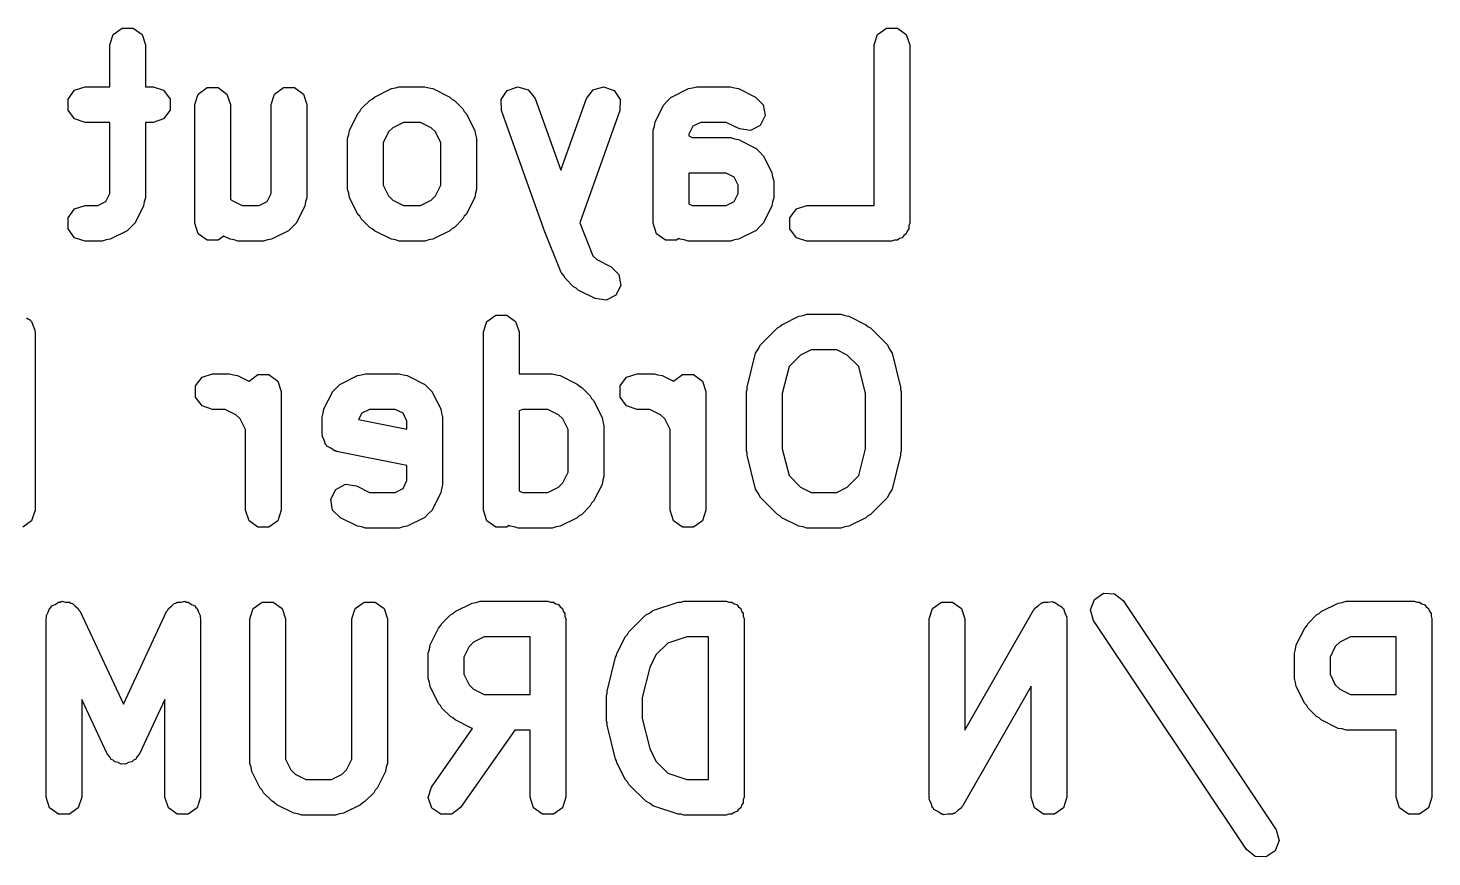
# Model space of a CAD drawing. Extents: x 69.1 to 85.2, y -176.3 to -166.8.
# Drawn here: x 77.37 to 85.24, y -176.26 to -171.61 of the extents above; entities that cross this region are included whole.
import ezdxf

# ---------------------------------------------------------------- set-up
doc = ezdxf.new("R2010")
doc.units = 0
doc.layers.add('BLACK', color=7, linetype='CONTINUOUS')

msp = doc.modelspace()

# ---------------------------------------------------------------- linework, layer by layer
at = {"layer": 'BLACK', "linetype": 'CONTINUOUS'}
for p, q in [((77.8494, -171.649), (77.8994, -171.612)), ((77.8994, -171.612), (77.9612, -171.612)), ((77.9612, -171.612), (78.0112, -171.649)), ((82.1351, -171.649), (82.1851, -171.612)), ((82.1851, -171.612), (82.2469, -171.612)), ((82.2469, -171.612), (82.2969, -171.649)), ((77.8303, -171.707), (77.8494, -171.649)), ((78.0112, -171.649), (78.0303, -171.707)), ((82.116, -171.707), (82.1351, -171.649)), ((82.2969, -171.649), (82.316, -171.707)), ((77.8303, -171.941), (77.8303, -171.707)), ((78.0303, -171.707), (78.0303, -171.941)), ((82.116, -172.607), (82.116, -171.707)), ((82.316, -171.707), (82.316, -172.707)), ((77.5971, -172.01), (77.6334, -171.96)), ((77.5971, -172.072), (77.5971, -172.01)), ((77.6334, -171.96), (77.6922, -171.941)), ((77.6922, -171.941), (77.8303, -171.941)), ((78.0303, -171.941), (78.0731, -171.941)), ((78.0731, -171.941), (78.1319, -171.96)), ((78.1319, -171.96), (78.1682, -172.01)), ((78.1682, -172.01), (78.1682, -172.072)), ((78.3065, -172.041), (78.3256, -171.982)), ((78.3256, -171.982), (78.3756, -171.946)), ((78.3756, -171.946), (78.4374, -171.946)), ((78.4374, -171.946), (78.4874, -171.982)), ((78.4874, -171.982), (78.5065, -172.041)), ((78.735, -172.041), (78.7541, -171.982)), ((78.7541, -171.982), (78.8041, -171.946)), ((78.8041, -171.946), (78.8659, -171.946)), ((78.8659, -171.946), (78.9159, -171.982)), ((78.9159, -171.982), (78.935, -172.041)), ((79.2881, -172.018), (79.3026, -172.01)), ((79.3026, -172.01), (79.3141, -171.999)), ((79.3141, -171.999), (79.4094, -171.951)), ((79.4094, -171.951), (79.4322, -171.948)), ((79.4322, -171.948), (79.4541, -171.941)), ((79.4541, -171.941), (79.597, -171.941)), ((79.597, -171.941), (79.6189, -171.948)), ((79.6189, -171.948), (79.6417, -171.951)), ((79.6417, -171.951), (79.7369, -171.999)), ((79.7369, -171.999), (79.7485, -172.01)), ((79.7485, -172.01), (79.7629, -172.018)), ((80.0248, -172.013), (80.0597, -171.962)), ((80.0597, -171.962), (80.1179, -171.941)), ((80.1179, -171.941), (80.1772, -171.958)), ((80.1772, -171.958), (80.2149, -172.007)), ((80.2149, -172.007), (80.3589, -172.41)), ((80.3589, -172.41), (80.5028, -172.007)), ((80.5028, -172.007), (80.5405, -171.958)), ((80.5405, -171.958), (80.5998, -171.941)), ((80.5998, -171.941), (80.658, -171.962)), ((80.658, -171.962), (80.6929, -172.013)), ((80.9583, -172.021), (80.9794, -172)), ((80.9794, -172), (80.9802, -171.999)), ((80.9802, -171.999), (80.9808, -171.999)), ((80.9808, -171.999), (81.076, -171.951)), ((81.076, -171.951), (81.0988, -171.948)), ((81.0988, -171.948), (81.1208, -171.941)), ((81.1208, -171.941), (81.3112, -171.941)), ((81.3112, -171.941), (81.3332, -171.948)), ((81.3332, -171.948), (81.356, -171.951)), ((81.356, -171.951), (81.4512, -171.999)), ((81.4512, -171.999), (81.4952, -172.042)), ((77.6334, -172.122), (77.5971, -172.072)), ((78.1682, -172.072), (78.1319, -172.122)), ((78.3065, -172.707), (78.3065, -172.041)), ((78.5065, -172.041), (78.5065, -172.571)), ((78.735, -172.541), (78.735, -172.041)), ((78.935, -172.041), (78.935, -172.565)), ((79.2218, -172.091), (79.2332, -172.08)), ((79.2332, -172.08), (79.2405, -172.065)), ((79.2405, -172.065), (79.2881, -172.018)), ((79.7629, -172.018), (79.8105, -172.065)), ((79.8105, -172.065), (79.8179, -172.08)), ((79.8179, -172.08), (79.8293, -172.091)), ((80.0266, -172.074), (80.0248, -172.013)), ((80.2647, -172.741), (80.0266, -172.074)), ((80.6911, -172.074), (80.4658, -172.705)), ((80.6929, -172.013), (80.6911, -172.074)), ((80.8885, -172.139), (80.9361, -172.044)), ((80.9361, -172.044), (80.9366, -172.043)), ((80.9366, -172.043), (80.9368, -172.042)), ((80.9368, -172.042), (80.9583, -172.021)), ((81.4952, -172.042), (81.5054, -172.103)), ((77.6922, -172.141), (77.6334, -172.122)), ((77.8303, -172.141), (77.6922, -172.141)), ((77.8303, -172.541), (77.8303, -172.141)), ((78.0731, -172.141), (78.0303, -172.141)), ((78.0303, -172.141), (78.0303, -172.565)), ((78.1319, -172.122), (78.0731, -172.141)), ((79.1742, -172.186), (79.2218, -172.091)), ((79.4777, -172.141), (79.4181, -172.171)), ((79.5733, -172.141), (79.4777, -172.141)), ((79.633, -172.171), (79.5733, -172.141)), ((79.8293, -172.091), (79.8769, -172.186)), ((80.8779, -172.184), (80.885, -172.162)), ((80.885, -172.162), (80.8885, -172.139)), ((81.1001, -172.163), (81.0779, -172.207)), ((81.1444, -172.141), (81.1001, -172.163)), ((81.2876, -172.141), (81.1444, -172.141)), ((81.3618, -172.178), (81.2876, -172.141)), ((81.4777, -172.159), (81.4229, -172.187)), ((81.5054, -172.103), (81.4777, -172.159)), ((79.1636, -172.231), (79.1707, -172.209)), ((79.1636, -172.517), (79.1636, -172.231)), ((79.1707, -172.209), (79.1742, -172.186)), ((79.3934, -172.195), (79.3636, -172.255)), ((79.4181, -172.171), (79.3934, -172.195)), ((79.6576, -172.195), (79.633, -172.171)), ((79.6874, -172.255), (79.6576, -172.195)), ((79.8769, -172.186), (79.8803, -172.209)), ((79.8803, -172.209), (79.8874, -172.231)), ((79.8874, -172.231), (79.8874, -172.517)), ((80.8779, -172.707), (80.8779, -172.184)), ((81.0779, -172.207), (81.0779, -172.217)), ((81.0779, -172.217), (81.0967, -172.226)), ((81.0967, -172.226), (81.3112, -172.226)), ((81.3112, -172.226), (81.3332, -172.234)), ((81.3332, -172.234), (81.356, -172.237)), ((81.356, -172.237), (81.4512, -172.285)), ((81.4229, -172.187), (81.3618, -172.178)), ((79.3636, -172.255), (79.3636, -172.493)), ((79.6874, -172.493), (79.6874, -172.255)), ((81.4512, -172.285), (81.4518, -172.285)), ((81.4518, -172.285), (81.4526, -172.285)), ((81.4526, -172.285), (81.4737, -172.307)), ((81.4737, -172.307), (81.4952, -172.328)), ((81.4952, -172.328), (81.4954, -172.329)), ((81.4954, -172.329), (81.4959, -172.329)), ((81.4959, -172.329), (81.5435, -172.425)), ((81.0779, -172.426), (81.0779, -172.598)), ((81.2876, -172.426), (81.0779, -172.426)), ((81.3319, -172.449), (81.2876, -172.426)), ((81.3541, -172.493), (81.3319, -172.449)), ((81.5435, -172.425), (81.547, -172.447)), ((81.547, -172.447), (81.5541, -172.469)), ((81.5541, -172.469), (81.5541, -172.565)), ((77.8081, -172.585), (77.8303, -172.541)), ((78.7129, -172.585), (78.735, -172.541)), ((79.1707, -172.539), (79.1636, -172.517)), ((79.1742, -172.562), (79.1707, -172.539)), ((79.2218, -172.657), (79.1742, -172.562)), ((79.3636, -172.493), (79.3934, -172.553)), ((79.3934, -172.553), (79.4181, -172.578)), ((79.633, -172.578), (79.6576, -172.553)), ((79.6576, -172.553), (79.6874, -172.493)), ((79.8769, -172.562), (79.8293, -172.657)), ((79.8803, -172.539), (79.8769, -172.562)), ((79.8874, -172.517), (79.8803, -172.539)), ((81.3319, -172.585), (81.3541, -172.541)), ((81.3541, -172.541), (81.3541, -172.493)), ((77.5971, -172.676), (77.6334, -172.626)), ((77.6334, -172.626), (77.6922, -172.607)), ((77.6922, -172.607), (77.7638, -172.607)), ((77.7638, -172.607), (77.8081, -172.585)), ((78.0197, -172.609), (77.9721, -172.704)), ((78.0232, -172.586), (78.0197, -172.609)), ((78.0303, -172.565), (78.0232, -172.586)), ((78.5065, -172.571), (78.5133, -172.578)), ((78.5133, -172.578), (78.5729, -172.607)), ((78.5729, -172.607), (78.6686, -172.607)), ((78.6686, -172.607), (78.7129, -172.585)), ((78.9245, -172.609), (78.8769, -172.704)), ((78.9279, -172.586), (78.9245, -172.609)), ((78.935, -172.565), (78.9279, -172.586)), ((79.4181, -172.578), (79.4777, -172.607)), ((79.4777, -172.607), (79.5733, -172.607)), ((79.5733, -172.607), (79.633, -172.578)), ((81.0779, -172.598), (81.0967, -172.607)), ((81.0967, -172.607), (81.2876, -172.607)), ((81.2876, -172.607), (81.3319, -172.585)), ((81.5435, -172.609), (81.4959, -172.704)), ((81.547, -172.586), (81.5435, -172.609)), ((81.5541, -172.565), (81.547, -172.586)), ((81.6447, -172.676), (81.681, -172.626)), ((81.681, -172.626), (81.7398, -172.607)), ((81.7398, -172.607), (82.116, -172.607)), ((77.5971, -172.738), (77.5971, -172.676)), ((77.9714, -172.706), (77.9499, -172.727)), ((77.9716, -172.705), (77.9714, -172.706)), ((77.9721, -172.704), (77.9716, -172.705)), ((78.3256, -172.766), (78.3065, -172.707)), ((78.8762, -172.706), (78.8547, -172.727)), ((78.8763, -172.705), (78.8762, -172.706)), ((78.8769, -172.704), (78.8763, -172.705)), ((79.2332, -172.668), (79.2218, -172.657)), ((79.2405, -172.683), (79.2332, -172.668)), ((79.2881, -172.73), (79.2405, -172.683)), ((79.8105, -172.683), (79.7629, -172.73)), ((79.8179, -172.668), (79.8105, -172.683)), ((79.8293, -172.657), (79.8179, -172.668)), ((80.4658, -172.705), (80.5393, -172.889)), ((80.897, -172.766), (80.8779, -172.707)), ((81.4952, -172.706), (81.4737, -172.727)), ((81.4954, -172.705), (81.4952, -172.706)), ((81.4959, -172.704), (81.4954, -172.705)), ((81.6447, -172.738), (81.6447, -172.676)), ((82.316, -172.707), (82.3111, -172.722)), ((77.6334, -172.788), (77.5971, -172.738)), ((77.6922, -172.807), (77.6334, -172.788)), ((77.8321, -172.797), (77.8094, -172.8)), ((77.9274, -172.749), (77.8321, -172.797)), ((77.928, -172.749), (77.9274, -172.749)), ((77.9287, -172.749), (77.928, -172.749)), ((77.9499, -172.727), (77.9287, -172.749)), ((78.3756, -172.802), (78.3256, -172.766)), ((78.4694, -172.779), (78.4374, -172.802)), ((78.5046, -172.797), (78.4694, -172.779)), ((78.5274, -172.8), (78.5046, -172.797)), ((78.7369, -172.797), (78.7141, -172.8)), ((78.8321, -172.749), (78.7369, -172.797)), ((78.8327, -172.749), (78.8321, -172.749)), ((78.8335, -172.749), (78.8327, -172.749)), ((78.8547, -172.727), (78.8335, -172.749)), ((79.3026, -172.738), (79.2881, -172.73)), ((79.3141, -172.749), (79.3026, -172.738)), ((79.4094, -172.797), (79.3141, -172.749)), ((79.4322, -172.8), (79.4094, -172.797)), ((79.6417, -172.797), (79.6189, -172.8)), ((79.7369, -172.749), (79.6417, -172.797)), ((79.7485, -172.738), (79.7369, -172.749)), ((79.7629, -172.73), (79.7485, -172.738)), ((80.2659, -172.743), (80.2647, -172.741)), ((80.266, -172.745), (80.2659, -172.743)), ((80.3612, -172.983), (80.266, -172.745)), ((80.947, -172.802), (80.897, -172.766)), ((81.0214, -172.793), (81.0088, -172.802)), ((81.0284, -172.797), (81.0214, -172.793)), ((81.0512, -172.8), (81.0284, -172.797)), ((81.356, -172.797), (81.3332, -172.8)), ((81.4512, -172.749), (81.356, -172.797)), ((81.4518, -172.749), (81.4512, -172.749)), ((81.4526, -172.749), (81.4518, -172.749)), ((81.4737, -172.727), (81.4526, -172.749)), ((81.681, -172.788), (81.6447, -172.738)), ((81.7398, -172.807), (81.681, -172.788)), ((82.2597, -172.793), (82.2469, -172.802)), ((82.2748, -172.788), (82.2597, -172.793)), ((82.2841, -172.775), (82.2748, -172.788)), ((82.2969, -172.766), (82.2841, -172.775)), ((82.3018, -172.751), (82.2969, -172.766)), ((82.3111, -172.738), (82.3018, -172.751)), ((82.3111, -172.722), (82.3111, -172.738)), ((77.7874, -172.807), (77.6922, -172.807)), ((77.8094, -172.8), (77.7874, -172.807)), ((78.4374, -172.802), (78.3756, -172.802)), ((78.5493, -172.807), (78.5274, -172.8)), ((78.6922, -172.807), (78.5493, -172.807)), ((78.7141, -172.8), (78.6922, -172.807)), ((79.4541, -172.807), (79.4322, -172.8)), ((79.597, -172.807), (79.4541, -172.807)), ((79.6189, -172.8), (79.597, -172.807)), ((81.0088, -172.802), (80.947, -172.802)), ((81.0731, -172.807), (81.0512, -172.8)), ((81.3112, -172.807), (81.0731, -172.807)), ((81.3332, -172.8), (81.3112, -172.807)), ((82.216, -172.807), (81.7398, -172.807)), ((82.2311, -172.802), (82.216, -172.807)), ((82.2469, -172.802), (82.2311, -172.802)), ((80.5393, -172.889), (80.5609, -172.911)), ((80.5609, -172.911), (80.6417, -172.951)), ((80.6417, -172.951), (80.6857, -172.995)), ((80.3742, -172.998), (80.3612, -172.983)), ((80.3834, -173.016), (80.3742, -172.998)), ((80.431, -173.064), (80.3834, -173.016)), ((80.6857, -172.995), (80.6958, -173.056)), ((80.4454, -173.071), (80.431, -173.064)), ((80.457, -173.083), (80.4454, -173.071)), ((80.5522, -173.13), (80.457, -173.083)), ((80.6682, -173.111), (80.6133, -173.139)), ((80.6958, -173.056), (80.6682, -173.111)), ((80.6133, -173.139), (80.5522, -173.13)), ((77.3629, -173.237), (77.3853, -173.25)), ((77.3853, -173.25), (77.3876, -173.255)), ((77.3876, -173.255), (77.3921, -173.259)), ((77.3921, -173.259), (77.4001, -173.283)), ((79.9255, -173.317), (79.9446, -173.259)), ((79.9446, -173.259), (79.9946, -173.222)), ((79.9946, -173.222), (80.0564, -173.222)), ((80.0564, -173.222), (80.1064, -173.259)), ((80.1064, -173.259), (80.1255, -173.317)), ((81.5998, -173.276), (81.6951, -173.228)), ((81.6951, -173.228), (81.7179, -173.225)), ((81.7179, -173.225), (81.7398, -173.217)), ((81.7398, -173.217), (81.9303, -173.217)), ((81.9303, -173.217), (81.9522, -173.225)), ((81.9522, -173.225), (81.975, -173.228)), ((81.975, -173.228), (82.0702, -173.276)), ((77.4001, -173.283), (77.4106, -173.306)), ((77.4106, -173.306), (77.4095, -173.312)), ((77.4095, -173.312), (77.4112, -173.317)), ((77.4112, -173.317), (77.4112, -174.317)), ((79.9255, -174.317), (79.9255, -173.317)), ((80.1255, -173.317), (80.1255, -173.551)), ((81.4786, -173.39), (81.5739, -173.294)), ((81.5739, -173.294), (81.5883, -173.287)), ((81.5883, -173.287), (81.5998, -173.276)), ((82.0702, -173.276), (82.0818, -173.287)), ((82.0818, -173.287), (82.0962, -173.294)), ((82.0962, -173.294), (82.1915, -173.39)), ((81.4523, -173.436), (81.4665, -173.413)), ((81.4665, -173.413), (81.4786, -173.39)), ((81.7634, -173.417), (81.7038, -173.447)), ((81.9067, -173.417), (81.7634, -173.417)), ((81.9663, -173.447), (81.9067, -173.417)), ((82.1915, -173.39), (82.2036, -173.413)), ((82.2036, -173.413), (82.2178, -173.436)), ((81.4047, -173.626), (81.4523, -173.436)), ((81.7038, -173.447), (81.6396, -173.511)), ((82.0305, -173.511), (81.9663, -173.447)), ((82.2178, -173.436), (82.2654, -173.626)), ((78.3114, -173.62), (78.3477, -173.57)), ((78.3477, -173.57), (78.4065, -173.551)), ((78.4065, -173.551), (78.5017, -173.551)), ((78.5017, -173.551), (78.5236, -173.558)), ((78.5236, -173.558), (78.5464, -173.561)), ((78.5464, -173.561), (78.6108, -173.593)), ((78.6113, -173.592), (78.6613, -173.556)), ((78.6613, -173.556), (78.7231, -173.556)), ((78.7231, -173.556), (78.7731, -173.592)), ((79.1237, -173.609), (79.2189, -173.561)), ((79.2189, -173.561), (79.2417, -173.558)), ((79.2417, -173.558), (79.2636, -173.551)), ((79.2636, -173.551), (79.4541, -173.551)), ((79.4541, -173.551), (79.476, -173.558)), ((79.476, -173.558), (79.4988, -173.561)), ((79.4988, -173.561), (79.5941, -173.609)), ((80.1255, -173.551), (80.3112, -173.551)), ((80.3112, -173.551), (80.3332, -173.558)), ((80.3332, -173.558), (80.356, -173.561)), ((80.356, -173.561), (80.4512, -173.609)), ((80.6923, -173.62), (80.7286, -173.57)), ((80.7286, -173.57), (80.7874, -173.551)), ((80.7874, -173.551), (80.8827, -173.551)), ((80.8827, -173.551), (80.9046, -173.558)), ((80.9046, -173.558), (80.9274, -173.561)), ((80.9274, -173.561), (80.9917, -173.593)), ((80.9922, -173.592), (81.0422, -173.556)), ((81.0422, -173.556), (81.104, -173.556)), ((81.104, -173.556), (81.154, -173.592)), ((81.6396, -173.511), (81.6017, -173.663)), ((82.0684, -173.663), (82.0305, -173.511)), ((78.3114, -173.682), (78.3114, -173.62)), ((78.6108, -173.593), (78.6113, -173.592)), ((78.7731, -173.592), (78.7922, -173.651)), ((78.7922, -173.651), (78.7922, -174.317)), ((79.0313, -173.749), (79.0789, -173.654)), ((79.0789, -173.654), (79.0795, -173.653)), ((79.0795, -173.653), (79.0796, -173.652)), ((79.0796, -173.652), (79.1011, -173.631)), ((79.1011, -173.631), (79.1223, -173.61)), ((79.1223, -173.61), (79.1231, -173.609)), ((79.1231, -173.609), (79.1237, -173.609)), ((79.5941, -173.609), (79.5946, -173.609)), ((79.5946, -173.609), (79.5954, -173.61)), ((79.5954, -173.61), (79.6166, -173.631)), ((79.6166, -173.631), (79.6381, -173.652)), ((79.6381, -173.652), (79.6382, -173.653)), ((79.6382, -173.653), (79.6388, -173.654)), ((79.6388, -173.654), (79.6864, -173.749)), ((80.4512, -173.609), (80.4627, -173.62)), ((80.4627, -173.62), (80.4772, -173.628)), ((80.4772, -173.628), (80.5248, -173.675)), ((80.6923, -173.682), (80.6923, -173.62)), ((80.9917, -173.593), (80.9922, -173.592)), ((81.154, -173.592), (81.1731, -173.651)), ((81.1731, -173.651), (81.1731, -174.317)), ((81.4017, -173.651), (81.4056, -173.639)), ((81.4017, -173.984), (81.4017, -173.651)), ((81.4056, -173.639), (81.4047, -173.626)), ((81.6017, -173.663), (81.6017, -173.972)), ((82.0684, -173.972), (82.0684, -173.663)), ((82.2654, -173.626), (82.2645, -173.639)), ((82.2645, -173.639), (82.2684, -173.651)), ((82.2684, -173.651), (82.2684, -173.984)), ((78.3477, -173.732), (78.3114, -173.682)), ((78.4065, -173.751), (78.3477, -173.732)), ((80.5248, -173.675), (80.5322, -173.69)), ((80.5322, -173.69), (80.5435, -173.701)), ((80.5435, -173.701), (80.5912, -173.796)), ((80.7286, -173.732), (80.6923, -173.682)), ((80.7874, -173.751), (80.7286, -173.732)), ((78.4781, -173.751), (78.4065, -173.751)), ((78.5377, -173.781), (78.4781, -173.751)), ((78.5624, -173.805), (78.5377, -173.781)), ((78.5922, -173.865), (78.5624, -173.805)), ((79.0208, -173.794), (79.0279, -173.772)), ((79.0208, -173.889), (79.0208, -173.794)), ((79.0279, -173.772), (79.0313, -173.749)), ((79.2429, -173.773), (79.2255, -173.808)), ((79.2255, -173.808), (79.497, -173.862)), ((79.2872, -173.751), (79.2429, -173.773)), ((79.4305, -173.751), (79.2872, -173.751)), ((79.4748, -173.773), (79.4305, -173.751)), ((79.497, -173.817), (79.4748, -173.773)), ((79.497, -173.862), (79.497, -173.817)), ((79.6864, -173.749), (79.6898, -173.772)), ((79.6898, -173.772), (79.697, -173.794)), ((79.697, -173.794), (79.697, -174.175)), ((80.1444, -173.751), (80.1255, -173.76)), ((80.1255, -173.76), (80.1255, -174.208)), ((80.2876, -173.751), (80.1444, -173.751)), ((80.3472, -173.781), (80.2876, -173.751)), ((80.3719, -173.805), (80.3472, -173.781)), ((80.4017, -173.865), (80.3719, -173.805)), ((80.5912, -173.796), (80.5946, -173.819)), ((80.5946, -173.819), (80.6017, -173.841)), ((80.8591, -173.751), (80.7874, -173.751)), ((80.9187, -173.781), (80.8591, -173.751)), ((80.9433, -173.805), (80.9187, -173.781)), ((80.9731, -173.865), (80.9433, -173.805)), ((78.5922, -174.317), (78.5922, -173.865)), ((79.0226, -173.895), (79.0208, -173.889)), ((79.0214, -173.9), (79.0226, -173.895)), ((79.032, -173.923), (79.0214, -173.9)), ((80.4017, -174.103), (80.4017, -173.865)), ((80.6017, -173.841), (80.6017, -174.127)), ((80.9731, -174.317), (80.9731, -173.865)), ((79.0399, -173.948), (79.032, -173.923)), ((79.0447, -173.951), (79.0399, -173.948)), ((79.0473, -173.957), (79.0447, -173.951)), ((79.0694, -173.969), (79.0473, -173.957)), ((79.0899, -173.984), (79.0694, -173.969)), ((81.6017, -173.972), (81.6396, -174.123)), ((82.0305, -174.123), (82.0684, -173.972)), ((79.0959, -173.984), (79.0899, -173.984)), ((79.1011, -173.987), (79.0959, -173.984)), ((79.497, -174.066), (79.1011, -173.987)), ((81.4056, -173.996), (81.4017, -173.984)), ((81.4047, -174.008), (81.4056, -173.996)), ((81.4523, -174.199), (81.4047, -174.008)), ((82.2654, -174.008), (82.2178, -174.199)), ((82.2684, -173.984), (82.2645, -173.996)), ((82.2645, -173.996), (82.2654, -174.008)), ((79.497, -174.151), (79.497, -174.066)), ((80.3719, -174.163), (80.4017, -174.103)), ((80.6017, -174.127), (80.5946, -174.149)), ((81.6396, -174.123), (81.7038, -174.188)), ((81.9663, -174.188), (82.0305, -174.123)), ((79.0695, -174.255), (79.0971, -174.2)), ((79.0971, -174.2), (79.152, -174.171)), ((79.152, -174.171), (79.2131, -174.18)), ((79.2131, -174.18), (79.2872, -174.217)), ((79.4305, -174.217), (79.4748, -174.195)), ((79.4748, -174.195), (79.497, -174.151)), ((79.6898, -174.196), (79.6864, -174.219)), ((79.697, -174.175), (79.6898, -174.196)), ((80.1255, -174.208), (80.1444, -174.217)), ((80.2876, -174.217), (80.3472, -174.188)), ((80.3472, -174.188), (80.3719, -174.163)), ((80.5912, -174.172), (80.5435, -174.267)), ((80.5946, -174.149), (80.5912, -174.172)), ((81.4665, -174.221), (81.4523, -174.199)), ((81.7038, -174.188), (81.7634, -174.217)), ((81.9067, -174.217), (81.9663, -174.188)), ((82.2178, -174.199), (82.2036, -174.221)), ((79.0796, -174.316), (79.0695, -174.255)), ((79.2872, -174.217), (79.4305, -174.217)), ((79.6864, -174.219), (79.6388, -174.314)), ((80.1444, -174.217), (80.2876, -174.217)), ((80.5248, -174.293), (80.4772, -174.34)), ((80.5322, -174.278), (80.5248, -174.293)), ((80.5435, -174.267), (80.5322, -174.278)), ((81.4786, -174.245), (81.4665, -174.221)), ((81.5739, -174.34), (81.4786, -174.245)), ((81.7634, -174.217), (81.9067, -174.217)), ((82.1915, -174.245), (82.0962, -174.34)), ((82.2036, -174.221), (82.1915, -174.245)), ((77.4112, -174.317), (77.3921, -174.376)), ((78.6113, -174.376), (78.5922, -174.317)), ((78.7922, -174.317), (78.7731, -174.376)), ((79.1237, -174.359), (79.0796, -174.316)), ((79.2189, -174.407), (79.1237, -174.359)), ((79.5941, -174.359), (79.4988, -174.407)), ((79.5946, -174.359), (79.5941, -174.359)), ((79.5954, -174.359), (79.5946, -174.359)), ((79.6166, -174.337), (79.5954, -174.359)), ((79.6381, -174.316), (79.6166, -174.337)), ((79.6382, -174.315), (79.6381, -174.316)), ((79.6388, -174.314), (79.6382, -174.315)), ((79.9446, -174.376), (79.9255, -174.317)), ((80.4512, -174.359), (80.356, -174.407)), ((80.4627, -174.348), (80.4512, -174.359)), ((80.4772, -174.34), (80.4627, -174.348)), ((80.9922, -174.376), (80.9731, -174.317)), ((81.1731, -174.317), (81.154, -174.376)), ((81.5883, -174.348), (81.5739, -174.34)), ((81.5998, -174.359), (81.5883, -174.348)), ((81.6951, -174.407), (81.5998, -174.359)), ((82.0702, -174.359), (81.975, -174.407)), ((82.0818, -174.348), (82.0702, -174.359)), ((82.0962, -174.34), (82.0818, -174.348)), ((77.3921, -174.376), (77.3421, -174.412)), ((78.6613, -174.412), (78.6113, -174.376)), ((78.7231, -174.412), (78.6613, -174.412)), ((78.7731, -174.376), (78.7231, -174.412)), ((79.2417, -174.41), (79.2189, -174.407)), ((79.2636, -174.417), (79.2417, -174.41)), ((79.4541, -174.417), (79.2636, -174.417)), ((79.476, -174.41), (79.4541, -174.417)), ((79.4988, -174.407), (79.476, -174.41)), ((79.9946, -174.412), (79.9446, -174.376)), ((80.0564, -174.412), (79.9946, -174.412)), ((80.069, -174.403), (80.0564, -174.412)), ((80.076, -174.407), (80.069, -174.403)), ((80.0988, -174.41), (80.076, -174.407)), ((80.1208, -174.417), (80.0988, -174.41)), ((80.3112, -174.417), (80.1208, -174.417)), ((80.3332, -174.41), (80.3112, -174.417)), ((80.356, -174.407), (80.3332, -174.41)), ((81.0422, -174.412), (80.9922, -174.376)), ((81.104, -174.412), (81.0422, -174.412)), ((81.154, -174.376), (81.104, -174.412)), ((81.7179, -174.41), (81.6951, -174.407)), ((81.7398, -174.417), (81.7179, -174.41)), ((81.9303, -174.417), (81.7398, -174.417)), ((81.9522, -174.41), (81.9303, -174.417)), ((81.975, -174.407), (81.9522, -174.41)), ((77.5049, -174.854), (77.5246, -174.845)), ((77.5246, -174.845), (77.5422, -174.832)), ((77.5422, -174.832), (77.552, -174.832)), ((77.552, -174.832), (77.5609, -174.828)), ((77.5609, -174.828), (77.5823, -174.832)), ((77.5823, -174.832), (77.604, -174.832)), ((77.604, -174.832), (77.612, -174.838)), ((77.612, -174.838), (77.6216, -174.84)), ((77.6216, -174.84), (77.6364, -174.856)), ((78.1765, -174.856), (78.1914, -174.84)), ((78.1914, -174.84), (78.201, -174.838)), ((78.201, -174.838), (78.2089, -174.832)), ((78.2089, -174.832), (78.2307, -174.832)), ((78.2307, -174.832), (78.252, -174.828)), ((78.252, -174.828), (78.2609, -174.832)), ((78.2609, -174.832), (78.2707, -174.832)), ((78.2707, -174.832), (78.2883, -174.845)), ((78.2883, -174.845), (78.308, -174.854)), ((78.6351, -174.869), (78.6851, -174.832)), ((78.6851, -174.832), (78.7469, -174.832)), ((78.7469, -174.832), (78.7969, -174.869)), ((79.2065, -174.869), (79.2565, -174.832)), ((79.2565, -174.832), (79.3183, -174.832)), ((79.3183, -174.832), (79.3683, -174.869)), ((79.7665, -174.886), (79.8618, -174.838)), ((79.8618, -174.838), (79.8845, -174.835)), ((79.8845, -174.835), (79.9065, -174.827)), ((79.9065, -174.827), (80.2874, -174.827)), ((80.2874, -174.827), (80.3025, -174.832)), ((80.3025, -174.832), (80.3183, -174.832)), ((80.3183, -174.832), (80.3311, -174.842)), ((80.3311, -174.842), (80.3462, -174.846)), ((80.3462, -174.846), (80.3555, -174.859)), ((80.8749, -174.88), (81.0177, -174.833)), ((81.0177, -174.833), (81.0339, -174.832)), ((81.0339, -174.832), (81.0493, -174.827)), ((81.0493, -174.827), (81.2874, -174.827)), ((81.2874, -174.827), (81.3025, -174.832)), ((81.3025, -174.832), (81.3183, -174.832)), ((81.3183, -174.832), (81.3311, -174.842)), ((81.3311, -174.842), (81.3462, -174.846)), ((81.3462, -174.846), (81.3555, -174.859)), ((82.4446, -174.869), (82.4946, -174.832)), ((82.4946, -174.832), (82.5564, -174.832)), ((82.5564, -174.832), (82.6064, -174.869)), ((83.0368, -174.853), (83.0559, -174.836)), ((83.0559, -174.836), (83.0615, -174.836)), ((83.0615, -174.836), (83.066, -174.832)), ((83.066, -174.832), (83.0918, -174.832)), ((83.0918, -174.832), (83.1173, -174.829)), ((83.1173, -174.829), (83.1222, -174.832)), ((83.1222, -174.832), (83.1279, -174.832)), ((83.1279, -174.832), (83.1487, -174.847)), ((83.3304, -174.876), (83.3518, -174.818)), ((83.3518, -174.818), (83.4032, -174.783)), ((83.4032, -174.783), (83.465, -174.786)), ((83.465, -174.786), (83.5135, -174.824)), ((83.5135, -174.824), (84.3706, -176.11)), ((84.6237, -174.886), (84.7189, -174.838)), ((84.7189, -174.838), (84.7417, -174.835)), ((84.7417, -174.835), (84.7636, -174.827)), ((84.7636, -174.827), (85.1446, -174.827)), ((85.1446, -174.827), (85.1596, -174.832)), ((85.1596, -174.832), (85.1755, -174.832)), ((85.1755, -174.832), (85.1883, -174.842)), ((85.1883, -174.842), (85.2034, -174.846)), ((85.2034, -174.846), (85.2127, -174.859)), ((77.4731, -174.927), (77.4762, -174.918)), ((77.475, -174.908), (77.4855, -174.889)), ((77.4762, -174.918), (77.475, -174.908)), ((77.4855, -174.889), (77.4922, -174.869)), ((77.4922, -174.869), (77.5002, -174.863)), ((77.5002, -174.863), (77.5049, -174.854)), ((77.6364, -174.856), (77.654, -174.869)), ((77.654, -174.869), (77.6571, -174.878)), ((77.6571, -174.878), (77.6638, -174.885)), ((77.6638, -174.885), (77.9065, -175.405)), ((77.9065, -175.405), (78.1492, -174.885)), ((78.1492, -174.885), (78.1559, -174.878)), ((78.1559, -174.878), (78.1589, -174.869)), ((78.1589, -174.869), (78.1765, -174.856)), ((78.308, -174.854), (78.3128, -174.863)), ((78.3128, -174.863), (78.3207, -174.869)), ((78.3207, -174.869), (78.3274, -174.889)), ((78.3274, -174.889), (78.338, -174.908)), ((78.338, -174.908), (78.3368, -174.918)), ((78.3368, -174.918), (78.3398, -174.927)), ((78.616, -174.927), (78.6351, -174.869)), ((78.7969, -174.869), (78.816, -174.927)), ((79.1874, -174.927), (79.2065, -174.869)), ((79.3683, -174.869), (79.3874, -174.927)), ((79.6929, -174.952), (79.7405, -174.904)), ((79.7405, -174.904), (79.755, -174.897)), ((79.755, -174.897), (79.7665, -174.886)), ((80.3555, -174.859), (80.3683, -174.869)), ((80.3683, -174.869), (80.3732, -174.884)), ((80.3732, -174.884), (80.3825, -174.896)), ((80.3825, -174.896), (80.3825, -174.912)), ((80.3825, -174.912), (80.3874, -174.927)), ((80.7405, -175), (80.8358, -174.904)), ((80.8358, -174.904), (80.8563, -174.894)), ((80.8563, -174.894), (80.8749, -174.88)), ((81.3555, -174.859), (81.3683, -174.869)), ((81.3683, -174.869), (81.3732, -174.884)), ((81.3732, -174.884), (81.3825, -174.896)), ((81.3825, -174.896), (81.3825, -174.912)), ((81.3825, -174.912), (81.3874, -174.927)), ((82.4255, -174.927), (82.4446, -174.869)), ((82.6064, -174.869), (82.6255, -174.927)), ((82.6255, -175.551), (83.0101, -174.878)), ((83.0101, -174.878), (83.0143, -174.874)), ((83.0143, -174.874), (83.016, -174.869)), ((83.016, -174.869), (83.0368, -174.853)), ((83.1487, -174.847), (83.171, -174.86)), ((83.171, -174.86), (83.1733, -174.865)), ((83.1733, -174.865), (83.1779, -174.869)), ((83.1779, -174.869), (83.1858, -174.893)), ((83.1858, -174.893), (83.1964, -174.916)), ((83.1964, -174.916), (83.1952, -174.922)), ((83.1952, -174.922), (83.197, -174.927)), ((83.3471, -174.935), (83.3304, -174.876)), ((84.55, -174.952), (84.5977, -174.904)), ((84.5977, -174.904), (84.6121, -174.897)), ((84.6121, -174.897), (84.6237, -174.886)), ((85.2127, -174.859), (85.2255, -174.869)), ((85.2255, -174.869), (85.2304, -174.884)), ((85.2304, -174.884), (85.2397, -174.896)), ((85.2397, -174.896), (85.2397, -174.912)), ((85.2397, -174.912), (85.2446, -174.927)), ((77.4731, -175.927), (77.4731, -174.927)), ((78.3398, -174.927), (78.3398, -175.927)), ((78.616, -175.737), (78.616, -174.927)), ((78.816, -174.927), (78.816, -175.713)), ((79.1874, -175.713), (79.1874, -174.927)), ((79.3874, -174.927), (79.3874, -175.737)), ((79.6266, -175.073), (79.6742, -174.978)), ((79.6742, -174.978), (79.6855, -174.966)), ((79.6855, -174.966), (79.6929, -174.952)), ((80.3874, -174.927), (80.3874, -175.927)), ((80.7332, -175.014), (80.7405, -175)), ((81.3874, -174.927), (81.3874, -175.927)), ((82.4255, -175.927), (82.4255, -174.927)), ((82.6255, -174.927), (82.6255, -175.551)), ((83.197, -174.927), (83.197, -175.927)), ((84.2042, -176.221), (83.3471, -174.935)), ((84.4837, -175.073), (84.5313, -174.978)), ((84.5313, -174.978), (84.5427, -174.966)), ((84.5427, -174.966), (84.55, -174.952)), ((85.2446, -174.927), (85.2446, -175.927)), ((79.6231, -175.096), (79.6266, -175.073)), ((79.8458, -175.082), (79.816, -175.141)), ((79.8705, -175.057), (79.8458, -175.082)), ((79.9301, -175.027), (79.8705, -175.057)), ((80.1874, -175.027), (79.9301, -175.027)), ((80.1874, -175.351), (80.1874, -175.027)), ((80.6742, -175.121), (80.7218, -175.026)), ((80.7218, -175.026), (80.7332, -175.014)), ((80.9605, -175.062), (80.8934, -175.129)), ((81.0656, -175.027), (80.9605, -175.062)), ((81.1874, -175.027), (81.0656, -175.027)), ((81.1874, -175.827), (81.1874, -175.027)), ((84.4803, -175.096), (84.4837, -175.073)), ((84.7029, -175.082), (84.6731, -175.141)), ((84.7276, -175.057), (84.7029, -175.082)), ((84.7872, -175.027), (84.7276, -175.057)), ((85.0446, -175.027), (84.7872, -175.027)), ((85.0446, -175.351), (85.0446, -175.027)), ((79.616, -175.118), (79.6231, -175.096)), ((79.616, -175.261), (79.616, -175.118)), ((79.816, -175.141), (79.816, -175.237)), ((80.619, -175.332), (80.6666, -175.141)), ((80.6666, -175.141), (80.6725, -175.132)), ((80.6725, -175.132), (80.6742, -175.121)), ((80.8934, -175.129), (80.858, -175.2)), ((84.4731, -175.118), (84.4803, -175.096)), ((84.4731, -175.261), (84.4731, -175.118)), ((84.6731, -175.141), (84.6731, -175.237)), ((79.816, -175.237), (79.8458, -175.297)), ((80.858, -175.2), (80.816, -175.368)), ((84.6731, -175.237), (84.7029, -175.297)), ((79.6231, -175.283), (79.616, -175.261)), ((79.6266, -175.305), (79.6231, -175.283)), ((79.6742, -175.401), (79.6266, -175.305)), ((79.8458, -175.297), (79.8705, -175.321)), ((82.997, -175.304), (82.6123, -175.977)), ((82.997, -175.927), (82.997, -175.304)), ((84.4803, -175.283), (84.4731, -175.261)), ((84.4837, -175.305), (84.4803, -175.283)), ((84.5313, -175.401), (84.4837, -175.305)), ((84.7029, -175.297), (84.7276, -175.321)), ((77.8159, -175.684), (77.6731, -175.378)), ((77.6731, -175.378), (77.6731, -175.927)), ((78.1398, -175.378), (77.9971, -175.684)), ((78.1398, -175.927), (78.1398, -175.378)), ((79.8705, -175.321), (79.9301, -175.351)), ((79.9301, -175.351), (80.1874, -175.351)), ((80.616, -175.356), (80.6198, -175.344)), ((80.616, -175.499), (80.616, -175.356)), ((80.6198, -175.344), (80.619, -175.332)), ((80.816, -175.368), (80.816, -175.486)), ((84.7276, -175.321), (84.7872, -175.351)), ((84.7872, -175.351), (85.0446, -175.351)), ((79.6855, -175.412), (79.6742, -175.401)), ((79.6929, -175.427), (79.6855, -175.412)), ((79.7405, -175.474), (79.6929, -175.427)), ((79.755, -175.482), (79.7405, -175.474)), ((84.5427, -175.412), (84.5313, -175.401)), ((84.55, -175.427), (84.5427, -175.412)), ((84.5977, -175.474), (84.55, -175.427)), ((84.6121, -175.482), (84.5977, -175.474)), ((79.6341, -175.87), (79.8644, -175.541)), ((79.7665, -175.493), (79.755, -175.482)), ((79.8618, -175.541), (79.7665, -175.493)), ((80.1014, -175.551), (79.7979, -175.985)), ((79.8644, -175.541), (79.8618, -175.541)), ((80.1874, -175.551), (80.1014, -175.551)), ((80.1874, -175.927), (80.1874, -175.551)), ((80.6198, -175.511), (80.616, -175.499)), ((80.619, -175.523), (80.6198, -175.511)), ((80.6666, -175.714), (80.619, -175.523)), ((80.816, -175.486), (80.858, -175.654)), ((84.6237, -175.493), (84.6121, -175.482)), ((84.7189, -175.541), (84.6237, -175.493)), ((84.7417, -175.544), (84.7189, -175.541)), ((84.7636, -175.551), (84.7417, -175.544)), ((85.0446, -175.551), (84.7636, -175.551)), ((85.0446, -175.927), (85.0446, -175.551)), ((77.829, -175.698), (77.8159, -175.684)), ((77.8383, -175.715), (77.829, -175.698)), ((77.984, -175.698), (77.9747, -175.715)), ((77.9971, -175.684), (77.984, -175.698)), ((80.858, -175.654), (80.8934, -175.725)), ((77.8495, -175.72), (77.8383, -175.715)), ((77.858, -175.729), (77.8495, -175.72)), ((77.8769, -175.733), (77.858, -175.729)), ((77.8943, -175.741), (77.8769, -175.733)), ((77.9065, -175.739), (77.8943, -175.741)), ((77.9187, -175.741), (77.9065, -175.739)), ((77.9361, -175.733), (77.9187, -175.741)), ((77.9549, -175.729), (77.9361, -175.733)), ((77.9634, -175.72), (77.9549, -175.729)), ((77.9747, -175.715), (77.9634, -175.72)), ((78.6231, -175.759), (78.616, -175.737)), ((78.6266, -175.782), (78.6231, -175.759)), ((78.6742, -175.877), (78.6266, -175.782)), ((78.816, -175.713), (78.8458, -175.773)), ((78.8458, -175.773), (78.8705, -175.798)), ((79.133, -175.798), (79.1576, -175.773)), ((79.1576, -175.773), (79.1874, -175.713)), ((79.3769, -175.782), (79.3293, -175.877)), ((79.3803, -175.759), (79.3769, -175.782)), ((79.3874, -175.737), (79.3803, -175.759)), ((80.6725, -175.723), (80.6666, -175.714)), ((80.6742, -175.734), (80.6725, -175.723)), ((80.7218, -175.829), (80.6742, -175.734)), ((80.8934, -175.725), (80.9605, -175.792)), ((78.8705, -175.798), (78.9301, -175.827)), ((78.9301, -175.827), (79.0733, -175.827)), ((79.0733, -175.827), (79.133, -175.798)), ((80.7332, -175.841), (80.7218, -175.829)), ((80.7405, -175.855), (80.7332, -175.841)), ((80.8358, -175.95), (80.7405, -175.855)), ((80.9605, -175.792), (81.0656, -175.827)), ((81.0656, -175.827), (81.1874, -175.827)), ((77.4922, -175.986), (77.4731, -175.927)), ((77.6731, -175.927), (77.654, -175.986)), ((78.1589, -175.986), (78.1398, -175.927)), ((78.3398, -175.927), (78.3207, -175.986)), ((78.6855, -175.888), (78.6742, -175.877)), ((78.6929, -175.903), (78.6855, -175.888)), ((78.7405, -175.95), (78.6929, -175.903)), ((79.3105, -175.903), (79.2629, -175.95)), ((79.3179, -175.888), (79.3105, -175.903)), ((79.3293, -175.877), (79.3179, -175.888)), ((79.616, -175.929), (79.6341, -175.87)), ((79.6361, -175.988), (79.616, -175.929)), ((80.2065, -175.986), (80.1874, -175.927)), ((80.3874, -175.927), (80.3683, -175.986)), ((81.3874, -175.927), (81.3825, -175.942)), ((81.3825, -175.942), (81.3825, -175.958)), ((82.4273, -175.933), (82.4255, -175.927)), ((82.4261, -175.938), (82.4273, -175.933)), ((82.4367, -175.962), (82.4261, -175.938)), ((83.016, -175.986), (82.997, -175.927)), ((83.197, -175.927), (83.1779, -175.986)), ((85.0637, -175.986), (85.0446, -175.927)), ((85.2446, -175.927), (85.2255, -175.986)), ((77.5422, -176.022), (77.4922, -175.986)), ((77.604, -176.022), (77.5422, -176.022)), ((77.654, -175.986), (77.604, -176.022)), ((78.2089, -176.022), (78.1589, -175.986)), ((78.2707, -176.022), (78.2089, -176.022)), ((78.3207, -175.986), (78.2707, -176.022)), ((78.755, -175.958), (78.7405, -175.95)), ((78.7665, -175.969), (78.755, -175.958)), ((78.8618, -176.017), (78.7665, -175.969)), ((78.8846, -176.02), (78.8618, -176.017)), ((78.9065, -176.027), (78.8846, -176.02)), ((79.1189, -176.02), (79.097, -176.027)), ((79.1417, -176.017), (79.1189, -176.02)), ((79.2369, -175.969), (79.1417, -176.017)), ((79.2485, -175.958), (79.2369, -175.969)), ((79.2629, -175.95), (79.2485, -175.958)), ((79.6868, -176.023), (79.6361, -175.988)), ((79.7486, -176.022), (79.6868, -176.023)), ((79.7979, -175.985), (79.7486, -176.022)), ((80.2565, -176.022), (80.2065, -175.986)), ((80.3183, -176.022), (80.2565, -176.022)), ((80.3683, -175.986), (80.3183, -176.022)), ((80.8563, -175.961), (80.8358, -175.95)), ((80.8749, -175.975), (80.8563, -175.961)), ((81.0177, -176.022), (80.8749, -175.975)), ((81.0339, -176.022), (81.0177, -176.022)), ((81.0493, -176.027), (81.0339, -176.022)), ((81.3025, -176.022), (81.2874, -176.027)), ((81.3183, -176.022), (81.3025, -176.022)), ((81.3311, -176.013), (81.3183, -176.022)), ((81.3462, -176.008), (81.3311, -176.013)), ((81.3555, -175.995), (81.3462, -176.008)), ((81.3683, -175.986), (81.3555, -175.995)), ((81.3732, -175.971), (81.3683, -175.986)), ((81.3825, -175.958), (81.3732, -175.971)), ((82.4446, -175.986), (82.4367, -175.962)), ((82.4492, -175.989), (82.4446, -175.986)), ((82.4515, -175.995), (82.4492, -175.989)), ((82.4738, -176.007), (82.4515, -175.995)), ((82.4946, -176.022), (82.4738, -176.007)), ((82.5003, -176.022), (82.4946, -176.022)), ((82.5052, -176.025), (82.5003, -176.022)), ((82.5307, -176.022), (82.5052, -176.025)), ((82.5564, -176.022), (82.5307, -176.022)), ((82.561, -176.019), (82.5564, -176.022)), ((82.5666, -176.019), (82.561, -176.019)), ((82.5856, -176.001), (82.5666, -176.019)), ((82.6064, -175.986), (82.5856, -176.001)), ((82.6082, -175.981), (82.6064, -175.986)), ((82.6123, -175.977), (82.6082, -175.981)), ((83.066, -176.022), (83.016, -175.986)), ((83.1279, -176.022), (83.066, -176.022)), ((83.1779, -175.986), (83.1279, -176.022)), ((85.1137, -176.022), (85.0637, -175.986)), ((85.1755, -176.022), (85.1137, -176.022)), ((85.2255, -175.986), (85.1755, -176.022)), ((79.097, -176.027), (78.9065, -176.027)), ((81.2874, -176.027), (81.0493, -176.027)), ((84.3873, -176.17), (84.3659, -176.227)), ((84.3706, -176.11), (84.3873, -176.17)), ((84.2527, -176.259), (84.2042, -176.221)), ((84.3145, -176.262), (84.2527, -176.259)), ((84.3659, -176.227), (84.3145, -176.262))]:
    msp.add_line(p, q, dxfattribs=at)

doc.saveas('drawing.dxf')
